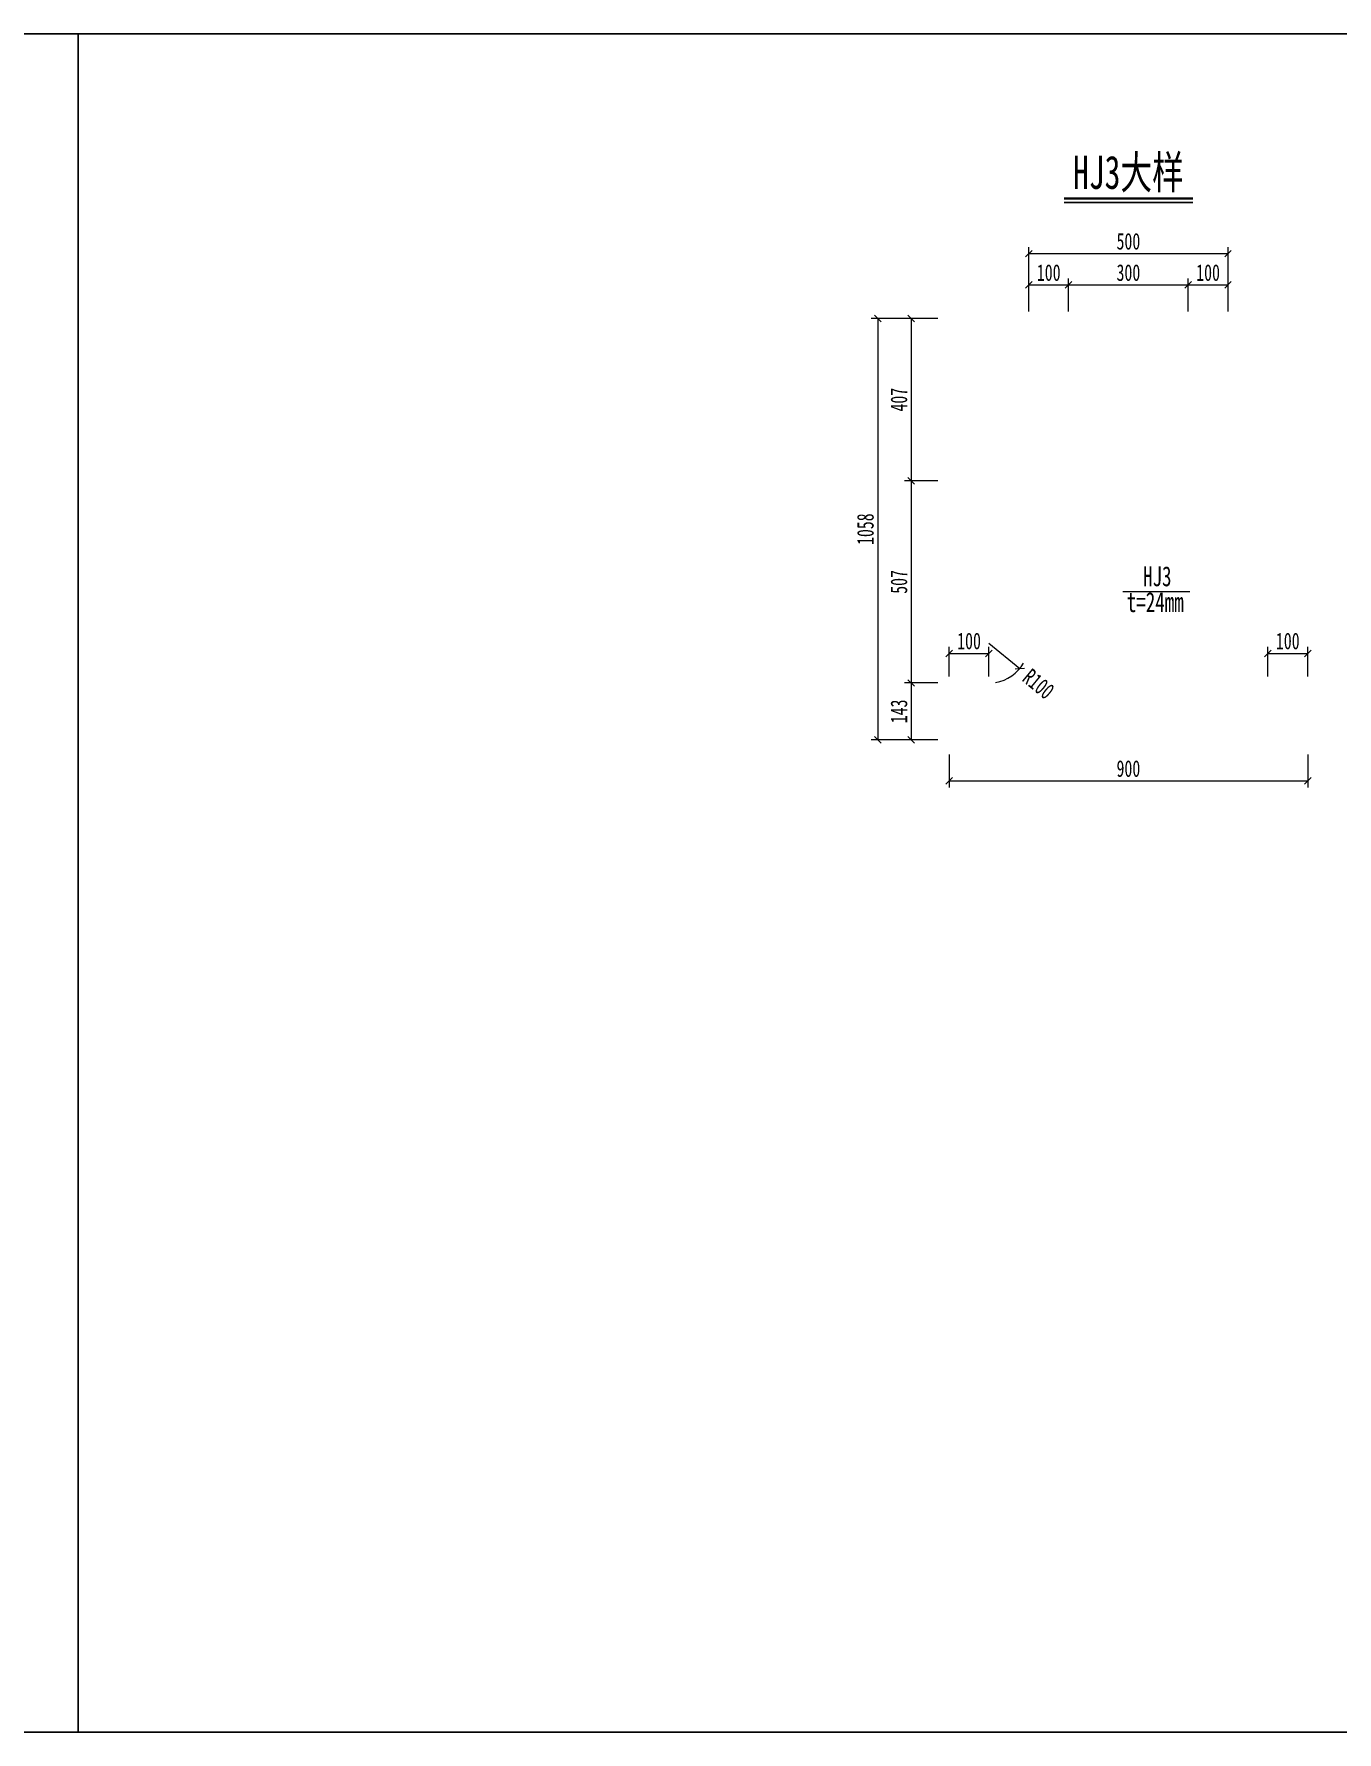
# Model space of a CAD drawing. Header units: millimetres. Extents: x -60009 to 63758, y -2164 to 95433.
# Drawn here: x 35854 to 39125, y 13244 to 17508 of the extents above; entities that cross this region are included whole.
import ezdxf
from ezdxf.enums import TextEntityAlignment as Align

# ---------------------------------------------------------------- set-up
doc = ezdxf.new("R2010")
doc.units = ezdxf.units.MM
doc.layers.get('Defpoints').update_dxf_attribs({"color": 8})
for name, color, linetype, lineweight in [('文字', 7, 'Continuous', 15), ('标注线及字体', 2, 'Continuous', 15), ('细实线', 4, 'Continuous', 15)]:
    doc.layers.add(name, color=color, linetype=linetype, lineweight=lineweight)
doc.styles.add('111', font='仿宋_GB2312.TTF', dxfattribs={"width": 0.7})
doc.styles.add('BM_Dim', font='仿宋_GB2312.TTF', dxfattribs={"width": 0.85})
doc.dimstyles.new('200', dxfattribs={"dimscale": 0, "dimtxt": 2.5, "dimasz": 1, "dimexe": 1, "dimexo": 1, "dimgap": 0.6, "dimtad": 1, "dimdec": 0, "dimdsep": 46, "dimtxsty": '111', "dimblk": 'OBLIQUE', "dimcen": 0, "dimclrd": 4, "dimclre": 4, "dimclrt": 4, "dimadec": 1, "dimazin": 2, "dimtfac": 1, "dimtdec": 0, "dimtix": 1, "dimtmove": 2, "dimatfit": 3, "dimfxl": 4, "dimfxlon": 1, "dimtolj": 1, "dimlwd": -1, "dimlwe": -1, "dimarcsym": 0})

# ---------------------------------------------------------------- blocks, each defined once
blk = doc.blocks.new('_Oblique')
at = {"color": 0, "linetype": 'ByBlock', "lineweight": -2}
blk.add_line((-0.5, -0.5), (0.5, 0.5), dxfattribs=at)
blk = doc.blocks.new('*D1712')
at = {"layer": 'Defpoints', "color": 0}
for p in [(38525.6, 16793), (38056.2, 16385.5), (38425.6, 16385.5)]:
    blk.add_point(p, dxfattribs=at)
at = {"layer": '细实线', "color": 4}
for p, q in [((38122.8, 16793), (38039.5, 16793)), ((38056.2, 16793), (38056.2, 16385.5)), ((38122.8, 16385.5), (38039.5, 16385.5))]:
    blk.add_line(p, q, dxfattribs=at)
at = {"layer": '细实线', "color": 4, "xscale": 16.66666666666666, "yscale": 16.66666666666666, "zscale": 16.66666666666666}
for p, rotation in [((38056.2, 16793), 90), ((38056.2, 16385.5), 270)]:
    blk.add_blockref('_Oblique', p, dxfattribs=dict(at, rotation=rotation))
at = {"layer": '细实线', "color": 4, "insert": (38025.3, 16589.3), "char_height": 41.67, "attachment_point": 5, "rotation": 90, "style": '111'}
blk.add_mtext('\\A1;407', dxfattribs=at)
blk = doc.blocks.new('*D1713')
at = {"layer": 'Defpoints', "color": 0}
for p in [(38425.6, 16385.5), (38056.2, 15878), (38311.6, 15878)]:
    blk.add_point(p, dxfattribs=at)
at = {"layer": '细实线', "color": 4}
for p, q in [((38122.8, 16385.5), (38039.5, 16385.5)), ((38056.2, 16385.5), (38056.2, 15878)), ((38122.8, 15878), (38039.5, 15878))]:
    blk.add_line(p, q, dxfattribs=at)
at = {"layer": '细实线', "color": 4, "xscale": 16.66666666666666, "yscale": 16.66666666666666, "zscale": 16.66666666666666}
for p, rotation in [((38056.2, 16385.5), 90), ((38056.2, 15878), 270)]:
    blk.add_blockref('_Oblique', p, dxfattribs=dict(at, rotation=rotation))
at = {"layer": '细实线', "color": 4, "insert": (38025.3, 16131.8), "char_height": 41.67, "attachment_point": 5, "rotation": 90, "style": '111'}
blk.add_mtext('\\A1;507', dxfattribs=at)
blk = doc.blocks.new('*D1714')
at = {"layer": 'Defpoints', "color": 0}
for p in [(38225.6, 15878), (38056.2, 15735.4), (38225.6, 15735.4)]:
    blk.add_point(p, dxfattribs=at)
at = {"layer": '细实线', "color": 4}
for p, q in [((38122.8, 15878), (38039.5, 15878)), ((38056.2, 15878), (38056.2, 15735.4)), ((38122.8, 15735.4), (38039.5, 15735.4))]:
    blk.add_line(p, q, dxfattribs=at)
at = {"layer": '细实线', "color": 4, "xscale": 16.66666666666666, "yscale": 16.66666666666666, "zscale": 16.66666666666666}
for p, rotation in [((38056.2, 15878), 90), ((38056.2, 15735.4), 270)]:
    blk.add_blockref('_Oblique', p, dxfattribs=dict(at, rotation=rotation))
at = {"layer": '细实线', "color": 4, "insert": (38025.3, 15806.7), "char_height": 41.67, "attachment_point": 5, "rotation": 90, "style": '111'}
blk.add_mtext('\\A1;143', dxfattribs=at)
blk = doc.blocks.new('*D1715')
at = {"layer": 'Defpoints', "color": 0}
for p in [(38751.1, 16877.3), (38451.1, 16793), (38751.1, 16793)]:
    blk.add_point(p, dxfattribs=at)
at = {"layer": '细实线', "color": 4}
for p, q in [((38451.1, 16810.6), (38451.1, 16893.9)), ((38751.1, 16810.6), (38751.1, 16893.9)), ((38451.1, 16877.3), (38751.1, 16877.3))]:
    blk.add_line(p, q, dxfattribs=at)
at = {"layer": '细实线', "color": 4, "xscale": 16.66666666666666, "yscale": 16.66666666666666, "zscale": 16.66666666666666, "rotation": 180}
blk.add_blockref('_Oblique', (38451.1, 16877.3), dxfattribs=at)
at = {"layer": '细实线', "color": 4, "xscale": 16.66666666666666, "yscale": 16.66666666666666, "zscale": 16.66666666666666}
blk.add_blockref('_Oblique', (38751.1, 16877.3), dxfattribs=at)
at = {"layer": '细实线', "color": 4, "insert": (38601.1, 16908.1), "char_height": 41.67, "attachment_point": 5, "style": '111'}
blk.add_mtext('\\A1;300', dxfattribs=at)
blk = doc.blocks.new('*D1716')
at = {"layer": 'Defpoints', "color": 0}
for p in [(38451.1, 16877.3), (38451.1, 16793), (38351.1, 16385.5)]:
    blk.add_point(p, dxfattribs=at)
at = {"layer": '细实线', "color": 4}
for p, q in [((38351.1, 16810.6), (38351.1, 16893.9)), ((38451.1, 16810.6), (38451.1, 16893.9)), ((38351.1, 16877.3), (38451.1, 16877.3))]:
    blk.add_line(p, q, dxfattribs=at)
at = {"layer": '细实线', "color": 4, "xscale": 16.66666666666666, "yscale": 16.66666666666666, "zscale": 16.66666666666666, "rotation": 180}
blk.add_blockref('_Oblique', (38351.1, 16877.3), dxfattribs=at)
at = {"layer": '细实线', "color": 4, "xscale": 16.66666666666666, "yscale": 16.66666666666666, "zscale": 16.66666666666666}
blk.add_blockref('_Oblique', (38451.1, 16877.3), dxfattribs=at)
at = {"layer": '细实线', "color": 4, "insert": (38401.1, 16908.1), "char_height": 41.67, "attachment_point": 5, "style": '111'}
blk.add_mtext('\\A1;100', dxfattribs=at)
blk = doc.blocks.new('*D1717')
at = {"layer": 'Defpoints', "color": 0}
for p in [(38851.1, 16877.3), (38751.1, 16793), (38851.1, 16385.5)]:
    blk.add_point(p, dxfattribs=at)
at = {"layer": '细实线', "color": 4}
for p, q in [((38751.1, 16810.6), (38751.1, 16893.9)), ((38851.1, 16810.6), (38851.1, 16893.9)), ((38751.1, 16877.3), (38851.1, 16877.3))]:
    blk.add_line(p, q, dxfattribs=at)
at = {"layer": '细实线', "color": 4, "xscale": 16.66666666666666, "yscale": 16.66666666666666, "zscale": 16.66666666666666, "rotation": 180}
blk.add_blockref('_Oblique', (38751.1, 16877.3), dxfattribs=at)
at = {"layer": '细实线', "color": 4, "xscale": 16.66666666666666, "yscale": 16.66666666666666, "zscale": 16.66666666666666}
blk.add_blockref('_Oblique', (38851.1, 16877.3), dxfattribs=at)
at = {"layer": '细实线', "color": 4, "insert": (38801.1, 16908.1), "char_height": 41.67, "attachment_point": 5, "style": '111'}
blk.add_mtext('\\A1;100', dxfattribs=at)
blk = doc.blocks.new('*D1718')
at = {"layer": 'Defpoints', "color": 0}
for p in [(38151.1, 15806.7), (39051.1, 15806.7), (39051.1, 15632.1)]:
    blk.add_point(p, dxfattribs=at)
at = {"layer": '细实线', "color": 4}
for p, q in [((38151.1, 15698.8), (38151.1, 15615.4)), ((39051.1, 15698.8), (39051.1, 15615.4)), ((38151.1, 15632.1), (39051.1, 15632.1))]:
    blk.add_line(p, q, dxfattribs=at)
at = {"layer": '细实线', "color": 4, "xscale": 16.66666666666666, "yscale": 16.66666666666666, "zscale": 16.66666666666666, "rotation": 180}
blk.add_blockref('_Oblique', (38151.1, 15632.1), dxfattribs=at)
at = {"layer": '细实线', "color": 4, "xscale": 16.66666666666666, "yscale": 16.66666666666666, "zscale": 16.66666666666666}
blk.add_blockref('_Oblique', (39051.1, 15632.1), dxfattribs=at)
at = {"layer": '细实线', "color": 4, "insert": (38601.1, 15662.9), "char_height": 41.67, "attachment_point": 5, "style": '111'}
blk.add_mtext('\\A1;900', dxfattribs=at)
blk = doc.blocks.new('*D1719')
at = {"layer": 'Defpoints', "color": 0}
for p in [(38851.1, 16955.9), (38351.1, 16385.5), (38851.1, 16385.5)]:
    blk.add_point(p, dxfattribs=at)
at = {"layer": '细实线', "color": 4}
for p, q in [((38351.1, 16889.2), (38351.1, 16972.5)), ((38851.1, 16889.2), (38851.1, 16972.5)), ((38351.1, 16955.9), (38851.1, 16955.9))]:
    blk.add_line(p, q, dxfattribs=at)
at = {"layer": '细实线', "color": 4, "xscale": 16.66666666666666, "yscale": 16.66666666666666, "zscale": 16.66666666666666, "rotation": 180}
blk.add_blockref('_Oblique', (38351.1, 16955.9), dxfattribs=at)
at = {"layer": '细实线', "color": 4, "xscale": 16.66666666666666, "yscale": 16.66666666666666, "zscale": 16.66666666666666}
blk.add_blockref('_Oblique', (38851.1, 16955.9), dxfattribs=at)
at = {"layer": '细实线', "color": 4, "insert": (38601.1, 16986.7), "char_height": 41.67, "attachment_point": 5, "style": '111'}
blk.add_mtext('\\A1;500', dxfattribs=at)
blk = doc.blocks.new('*D1720')
at = {"layer": 'Defpoints', "color": 0}
for p in [(38525.6, 16793), (37971.9, 15735.4), (38141.3, 15735.4)]:
    blk.add_point(p, dxfattribs=at)
at = {"layer": '细实线', "color": 4}
for p, q in [((38038.6, 16793), (37955.3, 16793)), ((37971.9, 16793), (37971.9, 15735.4)), ((38038.6, 15735.4), (37955.3, 15735.4))]:
    blk.add_line(p, q, dxfattribs=at)
at = {"layer": '细实线', "color": 4, "xscale": 16.66666666666666, "yscale": 16.66666666666666, "zscale": 16.66666666666666}
for p, rotation in [((37971.9, 16793), 90), ((37971.9, 15735.4), 270)]:
    blk.add_blockref('_Oblique', p, dxfattribs=dict(at, rotation=rotation))
at = {"layer": '细实线', "color": 4, "insert": (37941.1, 16264.2), "char_height": 41.67, "attachment_point": 5, "rotation": 90, "style": '111'}
blk.add_mtext('\\A1;1058', dxfattribs=at)
blk = doc.blocks.new('*D1721')
at = {"layer": 'Defpoints', "color": 0}
for p in [(38251.1, 15978), (38328.3, 15914.4)]:
    blk.add_point(p, dxfattribs=at)
at = {"layer": '细实线', "color": 4}
blk.add_line((38251.1, 15978), (38328.3, 15914.4), dxfattribs=at)
blk.add_arc((38251.1, 15978), 100, 279.5493, 330.0549, dxfattribs=at)
at = {"layer": '细实线', "color": 4, "xscale": 16.66666666666666, "yscale": 16.66666666666666, "zscale": 16.66666666666666, "rotation": 320.5055896803906}
blk.add_blockref('_Oblique', (38328.3, 15914.4), dxfattribs=at)
at = {"layer": '细实线', "color": 4, "insert": (38375.5, 15875.5), "char_height": 41.67, "attachment_point": 5, "rotation": 320.5056, "style": '111'}
blk.add_mtext('\\A1;R100', dxfattribs=at)
blk = doc.blocks.new('*D1722')
at = {"layer": 'Defpoints', "color": 0}
for p in [(39051.1, 15952.3), (38951.1, 15878), (39051.1, 15878)]:
    blk.add_point(p, dxfattribs=at)
at = {"layer": '细实线', "color": 4}
for p, q in [((38951.1, 15894.7), (38951.1, 15969)), ((38951.1, 15952.3), (39051.1, 15952.3)), ((39051.1, 15894.7), (39051.1, 15969))]:
    blk.add_line(p, q, dxfattribs=at)
at = {"layer": '细实线', "color": 4, "xscale": 16.66666666666666, "yscale": 16.66666666666666, "zscale": 16.66666666666666, "rotation": 180}
blk.add_blockref('_Oblique', (38951.1, 15952.3), dxfattribs=at)
at = {"layer": '细实线', "color": 4, "xscale": 16.66666666666666, "yscale": 16.66666666666666, "zscale": 16.66666666666666}
blk.add_blockref('_Oblique', (39051.1, 15952.3), dxfattribs=at)
at = {"layer": '细实线', "color": 4, "insert": (39001.1, 15983.2), "char_height": 41.67, "attachment_point": 5, "style": '111'}
blk.add_mtext('\\A1;100', dxfattribs=at)
blk = doc.blocks.new('*D1723')
at = {"layer": 'Defpoints', "color": 0}
for p in [(38251.1, 15952.3), (38151.1, 15878), (38251.1, 15878)]:
    blk.add_point(p, dxfattribs=at)
at = {"layer": '细实线', "color": 4}
for p, q in [((38151.1, 15894.7), (38151.1, 15969)), ((38151.1, 15952.3), (38251.1, 15952.3)), ((38251.1, 15894.7), (38251.1, 15969))]:
    blk.add_line(p, q, dxfattribs=at)
at = {"layer": '细实线', "color": 4, "xscale": 16.66666666666666, "yscale": 16.66666666666666, "zscale": 16.66666666666666, "rotation": 180}
blk.add_blockref('_Oblique', (38151.1, 15952.3), dxfattribs=at)
at = {"layer": '细实线', "color": 4, "xscale": 16.66666666666666, "yscale": 16.66666666666666, "zscale": 16.66666666666666}
blk.add_blockref('_Oblique', (38251.1, 15952.3), dxfattribs=at)
at = {"layer": '细实线', "color": 4, "insert": (38201.1, 15983.2), "char_height": 41.67, "attachment_point": 5, "style": '111'}
blk.add_mtext('\\A1;100', dxfattribs=at)

msp = doc.modelspace()

# ---------------------------------------------------------------- linework, layer by layer
at = {"color": 4}
msp.add_line((38439.7, 17084.5), (38763.2, 17084.5), dxfattribs=at)
at = {"color": 6, "const_width": 6}
msp.add_lwpolyline([(38439.7, 17094.5), (38763.2, 17094.5)], dxfattribs=at)
at = {"layer": 'Defpoints'}
for points in [[(29548.6, 17507.5), (35965.2, 17507.5), (35965.2, 13244.2), (29548.6, 13244.2)], [(35965.2, 17507.5), (42381.9, 17507.5), (42381.9, 13244.2), (35965.2, 13244.2)]]:
    msp.add_lwpolyline(points, close=True, dxfattribs=at)
at = {"layer": '细实线'}
msp.add_line((38587, 16107.7), (38755.2, 16107.7), dxfattribs=at)

# ---------------------------------------------------------------- texts
at = {"layer": '文字', "style": 'BM_Dim', "width": 0.7}
for s, p in [('HJ3', (38673.6, 16105.9)), ('t=24mm', (38668.5, 16041.1))]:
    msp.add_text(s, height=50, dxfattribs=at).set_placement(p, align=Align.BOTTOM_CENTER)
at = {"layer": '标注线及字体', "color": 0, "style": '111', "width": 0.7}
msp.add_text('HJ3大样', height=83.33, dxfattribs=at).set_placement((38601.1, 17162), align=Align.MIDDLE)

# ---------------------------------------------------------------- dimensions: what is measured, and where the dimension line sits
at = {"layer": '细实线'}
for base, p1, p2, picture, middle in [((38851.1, 16955.9), (38351.1, 16385.5), (38851.1, 16385.5), '*D1719', (38601.1, 16986.7)), ((38451.1, 16877.3), (38351.1, 16385.5), (38451.1, 16793), '*D1716', (38401.1, 16908.1)), ((38751.1, 16877.3), (38451.1, 16793), (38751.1, 16793), '*D1715', (38601.1, 16908.1)), ((38851.1, 16877.3), (38751.1, 16793), (38851.1, 16385.5), '*D1717', (38801.1, 16908.1)), ((38251.1, 15952.3), (38151.1, 15878), (38251.1, 15878), '*D1723', (38201.1, 15983.2)), ((39051.1, 15952.3), (38951.1, 15878), (39051.1, 15878), '*D1722', (39001.1, 15983.2)), ((39051.1, 15632.1), (38151.1, 15806.7), (39051.1, 15806.7), '*D1718', (38601.1, 15662.9))]:
    dim = msp.add_linear_dim(base=base, p1=p1, p2=p2, dimstyle='200', override={"dimscale": 16.666667, "dimblk": 'Oblique'}, dxfattribs=at)
    dim.commit()
    dim.dimension.update_dxf_attribs({"geometry": picture, "text_midpoint": middle})
for base, p1, p2, picture, middle in [((37971.9, 15735.4), (38525.6, 16793), (38141.3, 15735.4), '*D1720', (37941.1, 16264.2)), ((38056.1695, 16385.5145), (38525.5841, 16793.0012), (38425.5841, 16385.5145), '*D1712', (38025.3362, 16589.2578)), ((38056.1695, 15878.0332), (38425.5841, 16385.5145), (38311.6238, 15878.0332), '*D1713', (38025.3362, 16131.7738)), ((38056.2, 15735.4), (38225.6, 15878), (38225.6, 15735.4), '*D1714', (38025.3, 15806.7))]:
    dim = msp.add_linear_dim(base=base, p1=p1, p2=p2, angle=90, dimstyle='200', override={"dimscale": 16.666667, "dimblk": 'Oblique'}, dxfattribs=at)
    dim.commit()
    dim.dimension.update_dxf_attribs({"geometry": picture, "text_midpoint": middle})
dim = msp.add_radius_dim(center=(38251.1, 15978), mpoint=(38328.3, 15914.4), dimstyle='200', override={"dimscale": 16.666667, "dimblk": 'Oblique'}, dxfattribs=at)
dim.commit()
dim.dimension.update_dxf_attribs({"geometry": '*D1721', "text_midpoint": (38375.5, 15875.5), "dimtype": 164})

doc.saveas('drawing.dxf')
